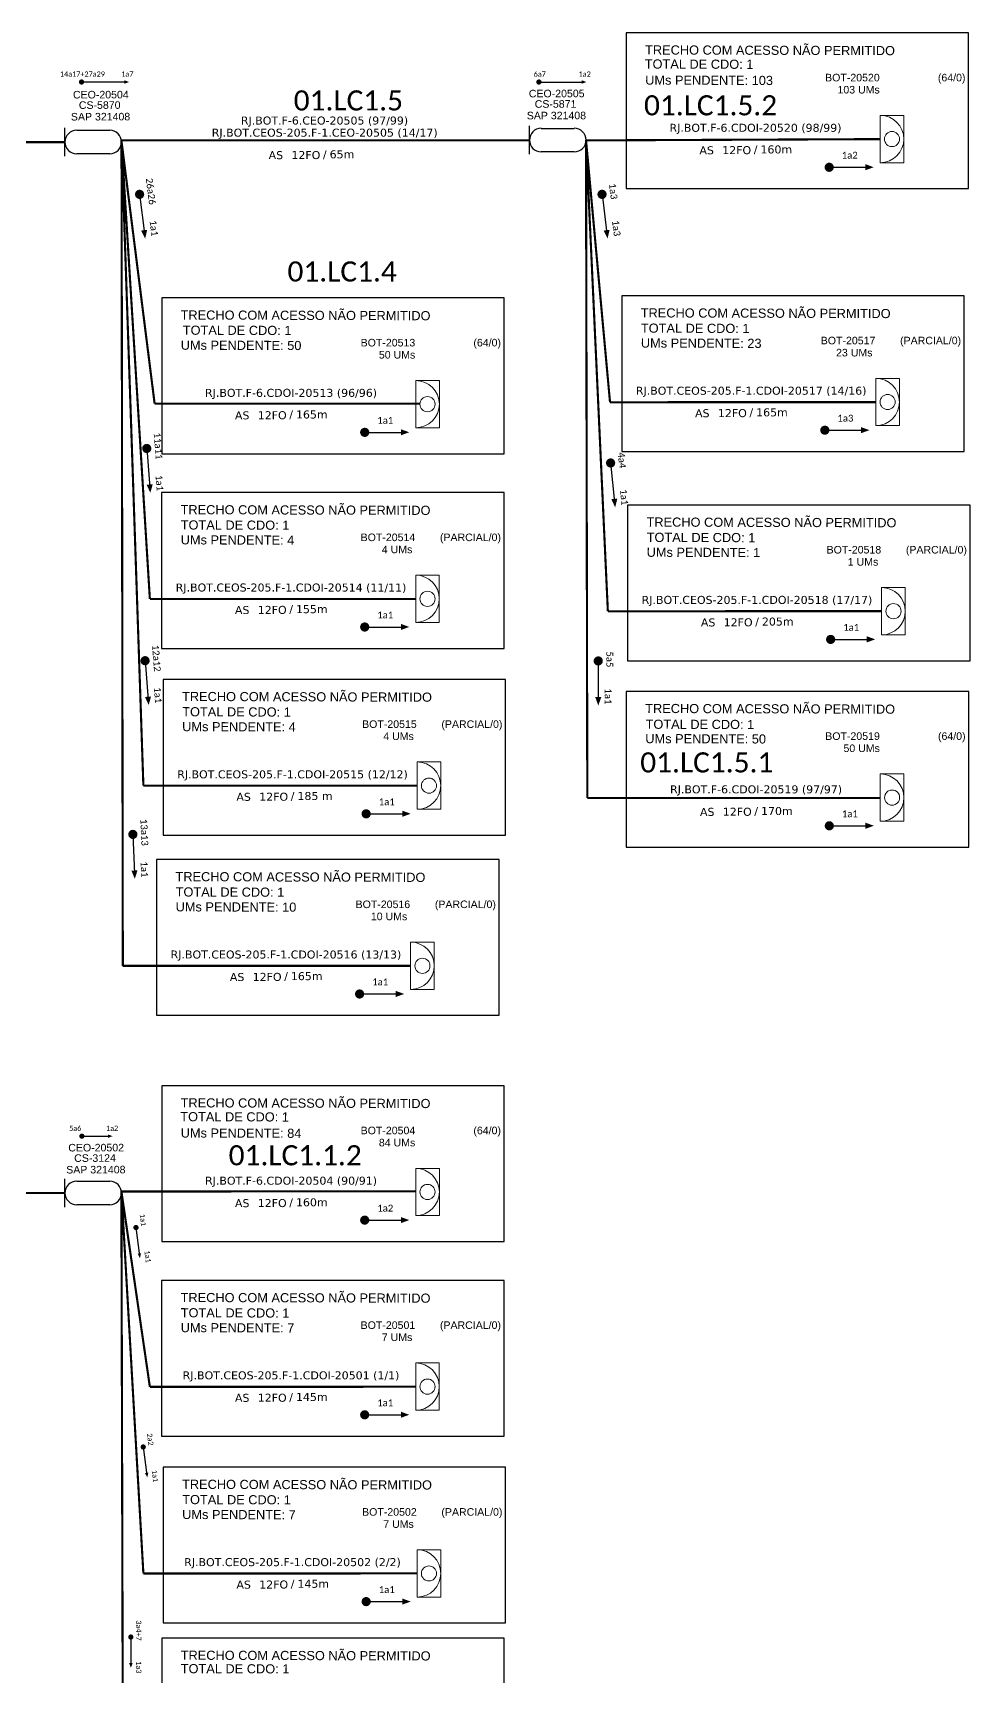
# Model space of a CAD drawing. Header units: millimetres. Extents: x 4089310 to 4461670, y -135350 to 284039.
# Drawn here: x 4187878 to 4281052, y 17401 to 180807 of the extents above; entities that cross this region are included whole.
import ezdxf
from ezdxf.enums import TextEntityAlignment as Align

# ---------------------------------------------------------------- set-up
doc = ezdxf.new("R2010")
doc.units = ezdxf.units.MM
for name, color, linetype, lineweight in [("20.0-LEGENDA DOS CDO'S", 1, 'Continuous', 0), ('20.1-CDO_INTERIOR', 1, 'Continuous', 0), ('20.2-CDO_POSTE', 1, 'Continuous', 5), ('40.1-ETIQUETAS', 1, 'Continuous', 20)]:
    doc.layers.add(name, color=color, linetype=linetype, lineweight=lineweight)
for name, color, linetype in [('20.4-CEOS', 1, 'Continuous'), ('CAP a instalar', 1, 'Continuous'), ('SETA', 7, 'Continuous')]:
    doc.layers.add(name, color=color, linetype=linetype)
doc.styles.add('ARIAL', font='arial.ttf')
doc.styles.add('siredit', font='verdana.ttf')
doc.styles.get("Standard").update_dxf_attribs({"font": 'arial.ttf'})
doc.linetypes.add('FENCELINE1', pattern='A,0.25,-0.1,[133,ltypeshp.shx,S=0.1,R=0,X=-0.1,Y=0],-0.1,1', length=1.45)

# ---------------------------------------------------------------- blocks, each defined once
blk = doc.blocks.new('CEO')
at = {"layer": '20.4-CEOS'}
for p, q in [((-6.19, -0.53), (-6.19, 5.68)), ((-3.61, 5.15), (3.61, 5.15)), ((3.61, 0), (-3.61, 0))]:
    blk.add_line(p, q, dxfattribs=at)
for centre, start, end in [((-3.61, 2.58), 90, 270), ((3.61, 2.58), 270, 90)]:
    blk.add_arc(centre, 2.58, start, end, dxfattribs=at)
blk = doc.blocks.new('ETIQUETA_RS5F')
at = {"layer": '40.1-ETIQUETAS', "color": 0, "style": 'siredit'}
blk.add_text('/', height=1.5, dxfattribs=at).set_placement((1.55, -1.95), align=Align.MIDDLE_RIGHT)
for tag, p in [('ETIQUETA_R_PRIMARIA', (1.18, 4.1)), ('ETIQUETA_R_SECUNDARIA', (1.18, 2.1)), ('F_ATIVAS/F_MORTAS', (1.11, -4.24))]:
    blk.add_attdef(tag, text='', height=1.5, dxfattribs=at).set_placement(p, align=Align.MIDDLE_CENTER)
for tag, p in [('TIPO_CABO', (-6.62, -2.12)), ('CAP_CABO', (0.37, -2.09))]:
    blk.add_attdef(tag, text='', height=1.5, dxfattribs=at).set_placement(p, align=Align.MIDDLE_RIGHT)
blk.add_attdef('METROS', text='', height=1.5, dxfattribs=at).set_placement((2.11, -1.95), align=Align.MIDDLE_LEFT)
for tag, p in [('FUSÃO_1', (0.82, -8.39)), ('FUSÃO_2', (0.82, -10.6)), ('FUSÃO_3', (0.82, -12.93)), ('FUSÃO_4', (0.82, -15.14)), ('FUSÃO_5', (0.82, -17.16))]:
    blk.add_attdef(tag, text='', height=1.5, dxfattribs=at).set_placement(p, align=Align.CENTER)
blk = doc.blocks.new('CDOI_INT')
at = {"layer": '20.1-CDO_INTERIOR', "color": 0, "lineweight": 18}
blk.add_lwpolyline([(4.25, -4.25), (4.25, 4.25), (0, 4.25), (0, -4.25)], close=True, dxfattribs=at)
blk.add_circle((2.12, 0), 1.36, dxfattribs=at)
blk.add_arc((0, 0), 4.25, 270, 90, dxfattribs=at)
at = {"layer": "20.0-LEGENDA DOS CDO'S", "color": 0, "style": 'ARIAL'}
for tag, p in [('CDO_N', (-0.08, 10.38)), ('SURVEY', (-0.08, 8.2)), ('SPLITER_1', (21.18, 10.38)), ('SPLITER_2', (21.19, 8.68)), ('SAP', (-0.08, 6.23)), ('1:XX', (5.94, -2.22)), ('UMS', (5.94, -4.24))]:
    blk.add_attdef(tag, p, '', height=1.36, dxfattribs=at)
blk.add_attdef('FIBRAS_UTILIZADAS', text='', height=1.36, dxfattribs=at).set_placement((15.34, 10.38), align=Align.CENTER)
blk = doc.blocks.new('CDOE-TEXTO PADRÃO')
at = {"layer": "20.0-LEGENDA DOS CDO'S", "color": 0, "style": 'ARIAL'}
for tag, p in [('CDO_N', (0.49, 7.39)), ('CORDOALHA', (0.5, 4.33)), ('SAP', (0.51, 1.67)), ('SPLITER_1', (0.59, -0.91)), ('SPLITER_2', (0.6, -3.55)), ('(XX-XX_F)S', (0.54, -8.29)), ('(XX-XX_L)S', (0.55, -10.83)), ('UMS', (0.55, -13.15))]:
    blk.add_attdef(tag, p, '', height=1.7, rotation=0.118, dxfattribs=at)
blk.add_attdef('FIBRAS_UTILIZADAS', text='', height=1.7, rotation=0.118, dxfattribs=at).set_placement((19.77, 7.43), align=Align.CENTER)

msp = doc.modelspace()

# ---------------------------------------------------------------- linework, layer by layer
at = {"color": 3}
for points in [[(4246857, 165320), (4280906, 165320), (4280906, 180807), (4246857, 180807)], [(4200682, 138961), (4234731, 138961), (4234731, 154448), (4200682, 154448)], [(4246425, 139174), (4280474, 139174), (4280474, 154661), (4246425, 154661)], [(4246425, 139174), (4280474, 139174), (4280474, 154661), (4246425, 154661)], [(4200681, 119604), (4234730, 119604), (4234730, 135091), (4200681, 135091)], [(4200681, 119604), (4234730, 119604), (4234730, 135091), (4200681, 135091)], [(4247002, 118370), (4281052, 118370), (4281052, 133857), (4247002, 133857)], [(4247002, 118370), (4281052, 118370), (4281052, 133857), (4247002, 133857)], [(4200828, 101028), (4234877, 101028), (4234877, 116515), (4200828, 116515)], [(4200828, 101028), (4234877, 101028), (4234877, 116515), (4200828, 116515)], [(4246869, 99835), (4280918, 99835), (4280918, 115322), (4246869, 115322)], [(4200177, 83111), (4234226, 83111), (4234226, 98598), (4200177, 98598)], [(4200177, 83111), (4234226, 83111), (4234226, 98598), (4200177, 98598)], [(4200682, 60621), (4234731, 60621), (4234731, 76108), (4200682, 76108)], [(4200681, 41264), (4234730, 41264), (4234730, 56751), (4200681, 56751)], [(4200681, 41264), (4234730, 41264), (4234730, 56751), (4200681, 56751)], [(4200828, 22688), (4234877, 22688), (4234877, 38175), (4200828, 38175)], [(4200828, 22688), (4234877, 22688), (4234877, 38175), (4200828, 38175)], [(4200694, 5691), (4234743, 5691), (4234743, 21178), (4200694, 21178)]]:
    msp.add_lwpolyline(points, close=True, dxfattribs=at)
at = {"color": 7, "const_width": 260}
for points in [[(4192593, 175920, 1), (4192853, 175921, 1)], [(4238057, 175918, 1), (4238317, 175920, 1)], [(4192618, 71094, 1), (4192878, 71095, 1)], [(4198110, 62134, 1), (4198145, 61876, 1)], [(4198834, 40316, 1), (4198869, 40058, 1)], [(4197616, 21417, 1), (4197617, 21157, 1)]]:
    msp.add_lwpolyline(points, format="xyb", close=True, dxfattribs=at)
at = {"const_width": 455}
for points in [[(4266813, 167441, 1), (4267268, 167441, 1)], [(4198460, 164976, 1), (4198516, 164525, 1)], [(4198460, 164976, 1), (4198516, 164525, 1)], [(4244431, 164976, 1), (4244487, 164525, 1)], [(4244431, 164976, 1), (4244487, 164525, 1)], [(4220639, 141083, 1), (4221094, 141083, 1)], [(4266382, 141295, 1), (4266836, 141295, 1)], [(4266382, 141295, 1), (4266836, 141295, 1)], [(4199182, 139706, 1), (4199218, 139253, 1)], [(4199182, 139706, 1), (4199218, 139253, 1)], [(4245290, 138263, 1), (4245336, 137811, 1)], [(4245290, 138263, 1), (4245336, 137811, 1)], [(4220638, 121725, 1), (4221093, 121725, 1)], [(4220638, 121725, 1), (4221093, 121725, 1)], [(4266959, 120492, 1), (4267414, 120492, 1)], [(4266959, 120492, 1), (4267414, 120492, 1)], [(4199015, 118603, 1), (4199051, 118150, 1)], [(4199015, 118603, 1), (4199051, 118150, 1)], [(4244081, 118577, 1), (4244081, 118122, 1)], [(4244081, 118577, 1), (4244081, 118122, 1)], [(4220784, 103150, 1), (4221239, 103150, 1)], [(4220784, 103150, 1), (4221239, 103150, 1)], [(4197810, 101330, 1), (4197829, 100876, 1)], [(4197810, 101330, 1), (4197829, 100876, 1)], [(4266825, 101957, 1), (4267280, 101957, 1)], [(4220133, 85232, 1), (4220588, 85232, 1)], [(4220133, 85232, 1), (4220588, 85232, 1)], [(4220639, 62743, 1), (4221094, 62743, 1)], [(4220638, 43385, 1), (4221093, 43385, 1)], [(4220638, 43385, 1), (4221093, 43385, 1)], [(4220784, 24810, 1), (4221239, 24810, 1)], [(4220784, 24810, 1), (4221239, 24810, 1)]]:
    msp.add_lwpolyline(points, format="xyb", close=True, dxfattribs=at)
at = {"layer": 'CAP a instalar', "ltscale": 5.3, "const_width": 212}
for points in [[(4150544, 169934), (4191062, 169934)], [(4199982, 143938), (4196678, 170124)], [(4196678, 170124), (4237241, 170124)], [(4242867, 170142), (4242995, 104715)], [(4242870, 170113), (4272111, 170241)], [(4242870, 170113), (4272111, 170241)], [(4199982, 143938), (4226395, 143940)], [(4199982, 143938), (4226395, 143940)], [(4242995, 104715), (4272123, 104722)], [(4150499, 65445), (4191062, 65445)], [(4196678, 65598), (4225936, 65601)], [(4196678, 65598), (4196821, 10571)]]:
    msp.add_lwpolyline(points, dxfattribs=at)
at = {"layer": 'CAP a instalar', "color": 8, "ltscale": 5.3, "const_width": 212}
for points in [[(4196678, 170124), (4199509, 124504)], [(4196691, 169924), (4198864, 105950)], [(4196691, 169924), (4196820, 88032)], [(4245253, 144074), (4242867, 170142)], [(4245253, 144074), (4271679, 144088)], [(4199509, 124504), (4225935, 124518)], [(4245038, 123292), (4272256, 123297)], [(4198864, 105950), (4226082, 105954)], [(4196820, 88032), (4225431, 88037)], [(4199509, 46164), (4225935, 46178)], [(4198864, 27610), (4226082, 27614)]]:
    msp.add_lwpolyline(points, dxfattribs=at)
at = {"layer": 'CAP a instalar', "color": 251, "ltscale": 5.3, "const_width": 212}
for points in [[(4242867, 170142), (4245038, 123292)], [(4196678, 65598), (4198864, 27610)], [(4196681, 65598), (4199509, 46164)]]:
    msp.add_lwpolyline(points, dxfattribs=at)
at = {"layer": 'CAP a instalar', "linetype": 'FENCELINE1', "ltscale": 5.3, "const_width": 212}
msp.add_lwpolyline([(4196678, 65598), (4225936, 65601)], dxfattribs=at)
at = {"layer": 'SETA', "color": 7}
for points in [[(4192723, 175921), (4197221, 175921)], [(4238187, 175919), (4242685, 175919)], [(4192748, 71094), (4195584, 71094)], [(4198127, 62005), (4198493, 59192)], [(4198852, 40187), (4199218, 37374)], [(4197616, 21287), (4197619, 18451)]]:
    msp.add_lwpolyline(points, dxfattribs=at)
at = {"layer": 'SETA'}
for points in [[(4267041, 167441), (4270950, 167441)], [(4198488, 164751), (4198972, 160872)], [(4198488, 164751), (4198972, 160872)], [(4244459, 164751), (4244943, 160872)], [(4244459, 164751), (4244943, 160872)], [(4220866, 141083), (4224775, 141083)], [(4266609, 141295), (4270518, 141295)], [(4266609, 141295), (4270518, 141295)], [(4199200, 139479), (4199510, 135582)], [(4199200, 139479), (4199510, 135582)], [(4245313, 138037), (4245706, 134148)], [(4245313, 138037), (4245706, 134148)], [(4220865, 121725), (4224774, 121725)], [(4220865, 121725), (4224774, 121725)], [(4267186, 120492), (4271095, 120492)], [(4267186, 120492), (4271095, 120492)], [(4199033, 118377), (4199343, 114480)], [(4199033, 118377), (4199343, 114480)], [(4244081, 118350), (4244080, 114440)], [(4244081, 118350), (4244080, 114440)], [(4221012, 103150), (4224921, 103150)], [(4221012, 103150), (4224921, 103150)], [(4267053, 101957), (4270962, 101957)], [(4197819, 101103), (4197983, 97198)], [(4197819, 101103), (4197983, 97198)], [(4220361, 85232), (4224270, 85232)], [(4220361, 85232), (4224270, 85232)], [(4220866, 62743), (4224775, 62743)], [(4220865, 43385), (4224774, 43385)], [(4220865, 43385), (4224774, 43385)], [(4221012, 24810), (4224921, 24810)], [(4221012, 24810), (4224921, 24810)]]:
    msp.add_lwpolyline(points, dxfattribs=at)
at = {"layer": 'SETA', "color": 7}
for points in [[(4196972, 176094), (4197449, 175923), (4196973, 175747)], [(4242436, 176092), (4242914, 175921), (4242438, 175746)], [(4195335, 71268), (4195813, 71097), (4195337, 70921)], [(4198633, 59461), (4198525, 58966), (4198289, 59414)], [(4199357, 37643), (4199250, 37148), (4199014, 37597)], [(4197792, 18700), (4197622, 18222), (4197445, 18698)]]:
    msp.add_solid(points, dxfattribs=at)
at = {"layer": 'SETA'}
for points in [[(4270636, 167751), (4271469, 167447), (4270636, 167144)], [(4199240, 161221), (4199042, 160357), (4198638, 161146)], [(4199240, 161221), (4199042, 160357), (4198638, 161146)], [(4245211, 161221), (4245013, 160357), (4244609, 161146)], [(4245211, 161221), (4245013, 160357), (4244609, 161146)], [(4224462, 141392), (4225295, 141089), (4224462, 140786)], [(4270204, 141604), (4271037, 141301), (4270204, 140998)], [(4270204, 141604), (4271037, 141301), (4270204, 140998)], [(4199793, 135920), (4199557, 135065), (4199189, 135872)], [(4199793, 135920), (4199557, 135065), (4199189, 135872)], [(4245982, 134491), (4245764, 133632), (4245379, 134430)], [(4245982, 134491), (4245764, 133632), (4245379, 134430)], [(4224461, 122034), (4225294, 121731), (4224461, 121428)], [(4224461, 122034), (4225294, 121731), (4224461, 121428)], [(4270782, 120801), (4271615, 120498), (4270782, 120195)], [(4270782, 120801), (4271615, 120498), (4270782, 120195)], [(4199626, 114817), (4199390, 113963), (4199022, 114769)], [(4199626, 114817), (4199390, 113963), (4199022, 114769)], [(4244389, 114754), (4244086, 113921), (4243783, 114754)], [(4244389, 114754), (4244086, 113921), (4243783, 114754)], [(4224607, 103459), (4225440, 103156), (4224607, 102852)], [(4224607, 103459), (4225440, 103156), (4224607, 102852)], [(4270648, 102266), (4271481, 101963), (4270648, 101660)], [(4198279, 97524), (4198011, 96679), (4197673, 97499)], [(4198279, 97524), (4198011, 96679), (4197673, 97499)], [(4223956, 85542), (4224789, 85238), (4223956, 84935)], [(4223956, 85542), (4224789, 85238), (4223956, 84935)], [(4224462, 63052), (4225295, 62749), (4224462, 62446)], [(4224461, 43694), (4225294, 43391), (4224461, 43088)], [(4224461, 43694), (4225294, 43391), (4224461, 43088)], [(4224607, 25119), (4225440, 24816), (4224607, 24513)], [(4224607, 25119), (4225440, 24816), (4224607, 24513)]]:
    msp.add_solid(points, dxfattribs=at)

# ---------------------------------------------------------------- block references
at = {"color": 2, "xscale": 454.7098261573845, "yscale": 454.7098261573845, "zscale": 454.7098261573845}
for p in [(4193876, 168780), (4240056, 168970), (4193876, 64273)]:
    msp.add_blockref('CEO', p, dxfattribs=at)
at = {"layer": '20.2-CDO_POSTE'}
ref = msp.add_blockref('CDOE-TEXTO PADRÃO', (4191815, 172069), dxfattribs=dict(at, xscale=441.977952325913, yscale=441.977952325913, zscale=441.977952325913))
ref.add_attrib('CDO_N', 'CEO-20504', (4191864, 174282), dxfattribs={"layer": "20.0-LEGENDA DOS CDO'S", "color": 0, "height": 751.3, "rotation": 0.11799, "style": 'ARIAL'})
ref = msp.add_blockref('CDOE-TEXTO PADRÃO', (4237132, 172182), dxfattribs=dict(at, xscale=441.977952325913, yscale=441.977952325913, zscale=441.977952325913))
ref.add_attrib('CDO_N', 'CEO-20505', (4237182, 174395), dxfattribs={"layer": "20.0-LEGENDA DOS CDO'S", "color": 0, "height": 751.3, "rotation": 0.11799, "style": 'ARIAL'})
ref = msp.add_blockref('CDOE-TEXTO PADRÃO', (4192402, 171032), dxfattribs=dict(at, xscale=441.977952325913, yscale=441.977952325913, zscale=441.977952325913))
ref.add_attrib('CDO_N', 'CS-5870', (4192451, 173245), dxfattribs={"layer": "20.0-LEGENDA DOS CDO'S", "color": 0, "height": 751.3, "rotation": 0.11799, "style": 'ARIAL'})
ref = msp.add_blockref('CDOE-TEXTO PADRÃO', (4237719, 171145), dxfattribs=dict(at, xscale=441.977952325913, yscale=441.977952325913, zscale=441.977952325913))
ref.add_attrib('CDO_N', 'CS-5871', (4237768, 173358), dxfattribs={"layer": "20.0-LEGENDA DOS CDO'S", "color": 0, "height": 751.3, "rotation": 0.11799, "style": 'ARIAL'})
ref = msp.add_blockref('CDOE-TEXTO PADRÃO', (4191611, 169879), dxfattribs=dict(at, xscale=441.977952325913, yscale=441.977952325913, zscale=441.977952325913))
ref.add_attrib('CDO_N', 'SAP 321408', (4191661, 172092), dxfattribs={"layer": "20.0-LEGENDA DOS CDO'S", "color": 0, "height": 751.3, "rotation": 0.11799, "style": 'ARIAL'})
ref = msp.add_blockref('CDOE-TEXTO PADRÃO', (4236929, 169992), dxfattribs=dict(at, xscale=441.977952325913, yscale=441.977952325913, zscale=441.977952325913))
ref.add_attrib('CDO_N', 'SAP 321408', (4236978, 172205), dxfattribs={"layer": "20.0-LEGENDA DOS CDO'S", "color": 0, "height": 751.3, "rotation": 0.11799, "style": 'ARIAL'})
ref = msp.add_blockref('CDOE-TEXTO PADRÃO', (4191349, 67361), dxfattribs=dict(at, xscale=441.977952325913, yscale=441.977952325913, zscale=441.977952325913))
ref.add_attrib('CDO_N', 'CEO-20502', (4191399, 69574), dxfattribs={"layer": "20.0-LEGENDA DOS CDO'S", "color": 0, "height": 751.3, "rotation": 0.11799, "style": 'ARIAL'})
ref = msp.add_blockref('CDOE-TEXTO PADRÃO', (4191936, 66325), dxfattribs=dict(at, xscale=441.977952325913, yscale=441.977952325913, zscale=441.977952325913))
ref.add_attrib('CDO_N', 'CS-3124', (4191985, 68538), dxfattribs={"layer": "20.0-LEGENDA DOS CDO'S", "color": 0, "height": 751.3, "rotation": 0.11799, "style": 'ARIAL'})
ref = msp.add_blockref('CDOE-TEXTO PADRÃO', (4191146, 65171), dxfattribs=dict(at, xscale=441.977952325913, yscale=441.977952325913, zscale=441.977952325913))
ref.add_attrib('CDO_N', 'SAP 321408', (4191195, 67384), dxfattribs={"layer": "20.0-LEGENDA DOS CDO'S", "color": 0, "height": 751.3, "rotation": 0.11799, "style": 'ARIAL'})
at = {"layer": '40.1-ETIQUETAS'}
ref = msp.add_blockref('ETIQUETA_RS5F', (4216262, 169767), dxfattribs=dict(at, xscale=530.3735344088082, yscale=530.3735344088082, zscale=530.3735344088082))
ref.add_attrib('ETIQUETA_R_PRIMARIA', 'RJ.BOT.F-6.CEO-20505 (97/99)', dxfattribs={"color": 0, "height": 795.56, "style": 'siredit'}).set_placement((4216870, 172088), align=Align.MIDDLE_CENTER)
ref.add_attrib('ETIQUETA_R_SECUNDARIA', 'RJ.BOT.CEOS-205.F-1.CEO-20505 (14/17)', dxfattribs={"color": 0, "height": 795.56, "style": 'siredit'}).set_placement((4216889, 170884), align=Align.MIDDLE_CENTER)
ref.add_attrib('TIPO_CABO', 'AS', dxfattribs={"color": 0, "height": 795.6, "style": 'siredit'}).set_placement((4212753, 168646), align=Align.MIDDLE_RIGHT)
ref.add_attrib('CAP_CABO', '12FO', dxfattribs={"color": 0, "height": 795.6, "style": 'siredit'}).set_placement((4216456, 168657), align=Align.MIDDLE_RIGHT)
ref.add_attrib('METROS', '65m', dxfattribs={"color": 0, "height": 795.6, "style": 'siredit'}).set_placement((4217382, 168731), align=Align.MIDDLE_LEFT)
at = {"layer": 'CAP a instalar', "linetype": 'FENCELINE1', "ltscale": 5.3}
ref = msp.add_blockref('CDOI_INT', (4272111, 170246), dxfattribs=dict(at, xscale=552.6617140131019, yscale=552.6617140131019, zscale=552.6617140131019))
ref.add_attrib('CDO_N', 'BOT-20520', dxfattribs={"layer": "20.0-LEGENDA DOS CDO'S", "color": 0, "height": 751.8, "style": 'ARIAL'}).set_placement((4272065, 175983), align=Align.RIGHT)
ref.add_attrib('FIBRAS_UTILIZADAS', '(64/0)', dxfattribs={"layer": "20.0-LEGENDA DOS CDO'S", "color": 0, "height": 751.8, "style": 'ARIAL'}).set_placement((4280589, 175983), align=Align.RIGHT)
ref.add_attrib('SURVEY', '103 UMs', dxfattribs={"layer": "20.0-LEGENDA DOS CDO'S", "color": 0, "height": 751.8, "style": 'ARIAL'}).set_placement((4272068, 174778), align=Align.RIGHT)
at = {"layer": 'CAP a instalar', "color": 1, "linetype": 'FENCELINE1', "ltscale": 5.3}
ref = msp.add_blockref('ETIQUETA_RS5F', (4259088, 170253), dxfattribs=dict(at, xscale=530.3735344092214, yscale=530.3735344092214, zscale=530.3735344092214))
ref.add_attrib('ETIQUETA_R_SECUNDARIA', 'RJ.BOT.F-6.CDOI-20520 (98/99)', dxfattribs={"layer": '40.1-ETIQUETAS', "color": 0, "height": 795.56, "style": 'siredit'}).set_placement((4259716, 171369), align=Align.MIDDLE_CENTER)
ref.add_attrib('TIPO_CABO', 'AS', dxfattribs={"layer": '40.1-ETIQUETAS', "color": 0, "height": 795.6, "style": 'siredit'}).set_placement((4255579, 169131), align=Align.MIDDLE_RIGHT)
ref.add_attrib('CAP_CABO', '12FO', dxfattribs={"layer": '40.1-ETIQUETAS', "color": 0, "height": 795.6, "style": 'siredit'}).set_placement((4259282, 169143), align=Align.MIDDLE_RIGHT)
ref.add_attrib('METROS', '160m', dxfattribs={"layer": '40.1-ETIQUETAS', "color": 0, "height": 795.6, "style": 'siredit'}).set_placement((4260208, 169216), align=Align.MIDDLE_LEFT)
at = {"layer": 'CAP a instalar', "linetype": 'FENCELINE1', "ltscale": 5.3}
ref = msp.add_blockref('CDOI_INT', (4225936, 143887), dxfattribs=dict(at, xscale=552.6617140131019, yscale=552.6617140131019, zscale=552.6617140131019))
ref.add_attrib('CDO_N', 'BOT-20513', dxfattribs={"layer": "20.0-LEGENDA DOS CDO'S", "color": 0, "height": 751.8, "style": 'ARIAL'}).set_placement((4225890, 149625), align=Align.RIGHT)
ref.add_attrib('FIBRAS_UTILIZADAS', '(64/0)', dxfattribs={"layer": "20.0-LEGENDA DOS CDO'S", "color": 0, "height": 751.8, "style": 'ARIAL'}).set_placement((4234414, 149625), align=Align.RIGHT)
ref.add_attrib('SURVEY', '50 UMs', dxfattribs={"layer": "20.0-LEGENDA DOS CDO'S", "color": 0, "height": 751.8, "style": 'ARIAL'}).set_placement((4225893, 148419), align=Align.RIGHT)
at = {"layer": 'CAP a instalar', "color": 8, "linetype": 'FENCELINE1', "ltscale": 5.3}
ref = msp.add_blockref('CDOI_INT', (4271679, 144100), dxfattribs=dict(at, xscale=552.6617140090682, yscale=552.6617140090682, zscale=552.6617140090682))
ref.add_attrib('CDO_N', 'BOT-20517', dxfattribs={"layer": "20.0-LEGENDA DOS CDO'S", "color": 0, "height": 751.8, "style": 'ARIAL'}).set_placement((4271633, 149837), align=Align.RIGHT)
ref.add_attrib('FIBRAS_UTILIZADAS', '(PARCIAL/0)', dxfattribs={"layer": "20.0-LEGENDA DOS CDO'S", "color": 0, "height": 751.77, "style": 'ARIAL'}).set_placement((4280157, 149837), align=Align.RIGHT)
ref.add_attrib('SURVEY', '23 UMs ', dxfattribs={"layer": "20.0-LEGENDA DOS CDO'S", "color": 0, "height": 751.8, "style": 'ARIAL'}).set_placement((4271636, 148632), align=Align.RIGHT)
at = {"layer": 'CAP a instalar', "color": 1, "linetype": 'FENCELINE1', "ltscale": 5.3}
ref = msp.add_blockref('ETIQUETA_RS5F', (4212913, 143894), dxfattribs=dict(at, xscale=530.3735344092214, yscale=530.3735344092214, zscale=530.3735344092214))
ref.add_attrib('ETIQUETA_R_SECUNDARIA', 'RJ.BOT.F-6.CDOI-20513 (96/96)', dxfattribs={"layer": '40.1-ETIQUETAS', "color": 0, "height": 795.56, "style": 'siredit'}).set_placement((4213541, 145010), align=Align.MIDDLE_CENTER)
ref.add_attrib('TIPO_CABO', 'AS', dxfattribs={"layer": '40.1-ETIQUETAS', "color": 0, "height": 795.6, "style": 'siredit'}).set_placement((4209405, 142772), align=Align.MIDDLE_RIGHT)
ref.add_attrib('CAP_CABO', '12FO', dxfattribs={"layer": '40.1-ETIQUETAS', "color": 0, "height": 795.6, "style": 'siredit'}).set_placement((4213108, 142784), align=Align.MIDDLE_RIGHT)
ref.add_attrib('METROS', '165m', dxfattribs={"layer": '40.1-ETIQUETAS', "color": 0, "height": 795.6, "style": 'siredit'}).set_placement((4214034, 142858), align=Align.MIDDLE_LEFT)
at = {"layer": 'CAP a instalar', "color": 8, "linetype": 'FENCELINE1', "ltscale": 5.3}
ref = msp.add_blockref('ETIQUETA_RS5F', (4258656, 144107), dxfattribs=dict(at, xscale=530.3735344053503, yscale=530.3735344053503, zscale=530.3735344053503))
ref.add_attrib('ETIQUETA_R_SECUNDARIA', 'RJ.BOT.CEOS-205.F-1.CDOI-20517 (14/16)', dxfattribs={"layer": '40.1-ETIQUETAS', "color": 0, "height": 795.56, "style": 'siredit'}).set_placement((4259284, 145223), align=Align.MIDDLE_CENTER)
ref.add_attrib('TIPO_CABO', 'AS', dxfattribs={"layer": '40.1-ETIQUETAS', "color": 0, "height": 795.6, "style": 'siredit'}).set_placement((4255148, 142985), align=Align.MIDDLE_RIGHT)
ref.add_attrib('CAP_CABO', '12FO', dxfattribs={"layer": '40.1-ETIQUETAS', "color": 0, "height": 795.6, "style": 'siredit'}).set_placement((4258851, 142997), align=Align.MIDDLE_RIGHT)
ref.add_attrib('METROS', '165m ', dxfattribs={"layer": '40.1-ETIQUETAS', "color": 0, "height": 795.6, "style": 'siredit'}).set_placement((4259776, 143070), align=Align.MIDDLE_LEFT)
ref = msp.add_blockref('CDOI_INT', (4225935, 124530), dxfattribs=dict(at, xscale=552.6617140090682, yscale=552.6617140090682, zscale=552.6617140090682))
ref.add_attrib('CDO_N', 'BOT-20514', dxfattribs={"layer": "20.0-LEGENDA DOS CDO'S", "color": 0, "height": 751.8, "style": 'ARIAL'}).set_placement((4225889, 130267), align=Align.RIGHT)
ref.add_attrib('FIBRAS_UTILIZADAS', '(PARCIAL/0)', dxfattribs={"layer": "20.0-LEGENDA DOS CDO'S", "color": 0, "height": 751.77, "style": 'ARIAL'}).set_placement((4234413, 130267), align=Align.RIGHT)
ref.add_attrib('SURVEY', '4 UMs ', dxfattribs={"layer": "20.0-LEGENDA DOS CDO'S", "color": 0, "height": 751.8, "style": 'ARIAL'}).set_placement((4225892, 129062), align=Align.RIGHT)
ref = msp.add_blockref('CDOI_INT', (4272257, 123297), dxfattribs=dict(at, xscale=552.6617140090682, yscale=552.6617140090682, zscale=552.6617140090682))
ref.add_attrib('CDO_N', 'BOT-20518', dxfattribs={"layer": "20.0-LEGENDA DOS CDO'S", "color": 0, "height": 751.8, "style": 'ARIAL'}).set_placement((4272211, 129034), align=Align.RIGHT)
ref.add_attrib('FIBRAS_UTILIZADAS', '(PARCIAL/0)', dxfattribs={"layer": "20.0-LEGENDA DOS CDO'S", "color": 0, "height": 751.77, "style": 'ARIAL'}).set_placement((4280734, 129034), align=Align.RIGHT)
ref.add_attrib('SURVEY', '1 UMs ', dxfattribs={"layer": "20.0-LEGENDA DOS CDO'S", "color": 0, "height": 751.8, "style": 'ARIAL'}).set_placement((4272213, 127829), align=Align.RIGHT)
ref = msp.add_blockref('ETIQUETA_RS5F', (4212913, 124537), dxfattribs=dict(at, xscale=530.3735344053503, yscale=530.3735344053503, zscale=530.3735344053503))
ref.add_attrib('ETIQUETA_R_SECUNDARIA', 'RJ.BOT.CEOS-205.F-1.CDOI-20514 (11/11)', dxfattribs={"layer": '40.1-ETIQUETAS', "color": 0, "height": 795.56, "style": 'siredit'}).set_placement((4213540, 125653), align=Align.MIDDLE_CENTER)
ref.add_attrib('TIPO_CABO', 'AS', dxfattribs={"layer": '40.1-ETIQUETAS', "color": 0, "height": 795.6, "style": 'siredit'}).set_placement((4209404, 123415), align=Align.MIDDLE_RIGHT)
ref.add_attrib('CAP_CABO', '12FO', dxfattribs={"layer": '40.1-ETIQUETAS', "color": 0, "height": 795.6, "style": 'siredit'}).set_placement((4213107, 123427), align=Align.MIDDLE_RIGHT)
ref.add_attrib('METROS', '155m ', dxfattribs={"layer": '40.1-ETIQUETAS', "color": 0, "height": 795.6, "style": 'siredit'}).set_placement((4214033, 123500), align=Align.MIDDLE_LEFT)
ref = msp.add_blockref('ETIQUETA_RS5F', (4259234, 123304), dxfattribs=dict(at, xscale=530.3735344053503, yscale=530.3735344053503, zscale=530.3735344053503))
ref.add_attrib('ETIQUETA_R_SECUNDARIA', 'RJ.BOT.CEOS-205.F-1.CDOI-20518 (17/17)', dxfattribs={"layer": '40.1-ETIQUETAS', "color": 0, "height": 795.56, "style": 'siredit'}).set_placement((4259861, 124420), align=Align.MIDDLE_CENTER)
ref.add_attrib('TIPO_CABO', 'AS', dxfattribs={"layer": '40.1-ETIQUETAS', "color": 0, "height": 795.6, "style": 'siredit'}).set_placement((4255725, 122182), align=Align.MIDDLE_RIGHT)
ref.add_attrib('CAP_CABO', '12FO', dxfattribs={"layer": '40.1-ETIQUETAS', "color": 0, "height": 795.6, "style": 'siredit'}).set_placement((4259428, 122194), align=Align.MIDDLE_RIGHT)
ref.add_attrib('METROS', '205m ', dxfattribs={"layer": '40.1-ETIQUETAS', "color": 0, "height": 795.6, "style": 'siredit'}).set_placement((4260354, 122267), align=Align.MIDDLE_LEFT)
ref = msp.add_blockref('CDOI_INT', (4226082, 105954), dxfattribs=dict(at, xscale=552.6617140090682, yscale=552.6617140090682, zscale=552.6617140090682))
ref.add_attrib('CDO_N', 'BOT-20515', dxfattribs={"layer": "20.0-LEGENDA DOS CDO'S", "color": 0, "height": 751.8, "style": 'ARIAL'}).set_placement((4226036, 111691), align=Align.RIGHT)
ref.add_attrib('FIBRAS_UTILIZADAS', '(PARCIAL/0)', dxfattribs={"layer": "20.0-LEGENDA DOS CDO'S", "color": 0, "height": 751.77, "style": 'ARIAL'}).set_placement((4234559, 111691), align=Align.RIGHT)
ref.add_attrib('SURVEY', '4 UMs ', dxfattribs={"layer": "20.0-LEGENDA DOS CDO'S", "color": 0, "height": 751.8, "style": 'ARIAL'}).set_placement((4226039, 110486), align=Align.RIGHT)
at = {"layer": 'CAP a instalar', "linetype": 'FENCELINE1', "ltscale": 5.3}
ref = msp.add_blockref('CDOI_INT', (4272123, 104762), dxfattribs=dict(at, xscale=552.6617140131019, yscale=552.6617140131019, zscale=552.6617140131019))
ref.add_attrib('CDO_N', 'BOT-20519', dxfattribs={"layer": "20.0-LEGENDA DOS CDO'S", "color": 0, "height": 751.8, "style": 'ARIAL'}).set_placement((4272077, 110499), align=Align.RIGHT)
ref.add_attrib('FIBRAS_UTILIZADAS', '(64/0)', dxfattribs={"layer": "20.0-LEGENDA DOS CDO'S", "color": 0, "height": 751.8, "style": 'ARIAL'}).set_placement((4280600, 110499), align=Align.RIGHT)
ref.add_attrib('SURVEY', '50 UMs', dxfattribs={"layer": "20.0-LEGENDA DOS CDO'S", "color": 0, "height": 751.8, "style": 'ARIAL'}).set_placement((4272080, 109293), align=Align.RIGHT)
at = {"layer": 'CAP a instalar', "color": 8, "linetype": 'FENCELINE1', "ltscale": 5.3}
ref = msp.add_blockref('ETIQUETA_RS5F', (4213059, 105961), dxfattribs=dict(at, xscale=530.3735344053503, yscale=530.3735344053503, zscale=530.3735344053503))
ref.add_attrib('ETIQUETA_R_SECUNDARIA', 'RJ.BOT.CEOS-205.F-1.CDOI-20515 (12/12)', dxfattribs={"layer": '40.1-ETIQUETAS', "color": 0, "height": 795.56, "style": 'siredit'}).set_placement((4213687, 107077), align=Align.MIDDLE_CENTER)
ref.add_attrib('TIPO_CABO', 'AS', dxfattribs={"layer": '40.1-ETIQUETAS', "color": 0, "height": 795.6, "style": 'siredit'}).set_placement((4209550, 104839), align=Align.MIDDLE_RIGHT)
ref.add_attrib('CAP_CABO', '12FO', dxfattribs={"layer": '40.1-ETIQUETAS', "color": 0, "height": 795.6, "style": 'siredit'}).set_placement((4213253, 104851), align=Align.MIDDLE_RIGHT)
ref.add_attrib('METROS', '185 m', dxfattribs={"layer": '40.1-ETIQUETAS', "color": 0, "height": 795.6, "style": 'siredit'}).set_placement((4214179, 104925), align=Align.MIDDLE_LEFT)
at = {"layer": 'CAP a instalar', "color": 1, "linetype": 'FENCELINE1', "ltscale": 5.3}
ref = msp.add_blockref('ETIQUETA_RS5F', (4259144, 104466), dxfattribs=dict(at, xscale=530.3735344092214, yscale=530.3735344092214, zscale=530.3735344092214))
ref.add_attrib('ETIQUETA_R_SECUNDARIA', 'RJ.BOT.F-6.CDOI-20519 (97/97)', dxfattribs={"layer": '40.1-ETIQUETAS', "color": 0, "height": 795.56, "style": 'siredit'}).set_placement((4259772, 105582), align=Align.MIDDLE_CENTER)
ref.add_attrib('TIPO_CABO', 'AS', dxfattribs={"layer": '40.1-ETIQUETAS', "color": 0, "height": 795.6, "style": 'siredit'}).set_placement((4255636, 103344), align=Align.MIDDLE_RIGHT)
ref.add_attrib('CAP_CABO', '12FO', dxfattribs={"layer": '40.1-ETIQUETAS', "color": 0, "height": 795.6, "style": 'siredit'}).set_placement((4259339, 103356), align=Align.MIDDLE_RIGHT)
ref.add_attrib('METROS', '170m', dxfattribs={"layer": '40.1-ETIQUETAS', "color": 0, "height": 795.6, "style": 'siredit'}).set_placement((4260265, 103430), align=Align.MIDDLE_LEFT)
at = {"layer": 'CAP a instalar', "color": 8, "linetype": 'FENCELINE1', "ltscale": 5.3}
ref = msp.add_blockref('CDOI_INT', (4225431, 88037), dxfattribs=dict(at, xscale=552.6617140090682, yscale=552.6617140090682, zscale=552.6617140090682))
ref.add_attrib('CDO_N', 'BOT-20516', dxfattribs={"layer": "20.0-LEGENDA DOS CDO'S", "color": 0, "height": 751.8, "style": 'ARIAL'}).set_placement((4225385, 93774), align=Align.RIGHT)
ref.add_attrib('FIBRAS_UTILIZADAS', '(PARCIAL/0)', dxfattribs={"layer": "20.0-LEGENDA DOS CDO'S", "color": 0, "height": 751.77, "style": 'ARIAL'}).set_placement((4233909, 93774), align=Align.RIGHT)
ref.add_attrib('SURVEY', '10 UMs ', dxfattribs={"layer": "20.0-LEGENDA DOS CDO'S", "color": 0, "height": 751.8, "style": 'ARIAL'}).set_placement((4225388, 92569), align=Align.RIGHT)
ref = msp.add_blockref('ETIQUETA_RS5F', (4212408, 88044), dxfattribs=dict(at, xscale=530.3735344053503, yscale=530.3735344053503, zscale=530.3735344053503))
ref.add_attrib('ETIQUETA_R_SECUNDARIA', 'RJ.BOT.CEOS-205.F-1.CDOI-20516 (13/13)', dxfattribs={"layer": '40.1-ETIQUETAS', "color": 0, "height": 795.56, "style": 'siredit'}).set_placement((4213036, 89160), align=Align.MIDDLE_CENTER)
ref.add_attrib('TIPO_CABO', 'AS', dxfattribs={"layer": '40.1-ETIQUETAS', "color": 0, "height": 795.6, "style": 'siredit'}).set_placement((4208899, 86922), align=Align.MIDDLE_RIGHT)
ref.add_attrib('CAP_CABO', '12FO', dxfattribs={"layer": '40.1-ETIQUETAS', "color": 0, "height": 795.6, "style": 'siredit'}).set_placement((4212603, 86934), align=Align.MIDDLE_RIGHT)
ref.add_attrib('METROS', '165m ', dxfattribs={"layer": '40.1-ETIQUETAS', "color": 0, "height": 795.6, "style": 'siredit'}).set_placement((4213528, 87008), align=Align.MIDDLE_LEFT)
at = {"layer": 'CAP a instalar', "linetype": 'FENCELINE1', "ltscale": 5.3}
ref = msp.add_blockref('CDOI_INT', (4225936, 65547), dxfattribs=dict(at, xscale=552.6617140131019, yscale=552.6617140131019, zscale=552.6617140131019))
ref.add_attrib('CDO_N', 'BOT-20504', dxfattribs={"layer": "20.0-LEGENDA DOS CDO'S", "color": 0, "height": 751.8, "style": 'ARIAL'}).set_placement((4225890, 71285), align=Align.RIGHT)
ref.add_attrib('FIBRAS_UTILIZADAS', '(64/0)', dxfattribs={"layer": "20.0-LEGENDA DOS CDO'S", "color": 0, "height": 751.8, "style": 'ARIAL'}).set_placement((4234414, 71285), align=Align.RIGHT)
ref.add_attrib('SURVEY', '84 UMs', dxfattribs={"layer": "20.0-LEGENDA DOS CDO'S", "color": 0, "height": 751.8, "style": 'ARIAL'}).set_placement((4225893, 70079), align=Align.RIGHT)
at = {"layer": 'CAP a instalar', "color": 1, "linetype": 'FENCELINE1', "ltscale": 5.3}
ref = msp.add_blockref('ETIQUETA_RS5F', (4212913, 65554), dxfattribs=dict(at, xscale=530.3735344092214, yscale=530.3735344092214, zscale=530.3735344092214))
ref.add_attrib('ETIQUETA_R_SECUNDARIA', 'RJ.BOT.F-6.CDOI-20504 (90/91)', dxfattribs={"layer": '40.1-ETIQUETAS', "color": 0, "height": 795.56, "style": 'siredit'}).set_placement((4213541, 66670), align=Align.MIDDLE_CENTER)
ref.add_attrib('TIPO_CABO', 'AS', dxfattribs={"layer": '40.1-ETIQUETAS', "color": 0, "height": 795.6, "style": 'siredit'}).set_placement((4209405, 64433), align=Align.MIDDLE_RIGHT)
ref.add_attrib('CAP_CABO', '12FO', dxfattribs={"layer": '40.1-ETIQUETAS', "color": 0, "height": 795.6, "style": 'siredit'}).set_placement((4213108, 64444), align=Align.MIDDLE_RIGHT)
ref.add_attrib('METROS', '160m', dxfattribs={"layer": '40.1-ETIQUETAS', "color": 0, "height": 795.6, "style": 'siredit'}).set_placement((4214034, 64518), align=Align.MIDDLE_LEFT)
at = {"layer": 'CAP a instalar', "color": 8, "linetype": 'FENCELINE1', "ltscale": 5.3}
ref = msp.add_blockref('CDOI_INT', (4225935, 46190), dxfattribs=dict(at, xscale=552.6617140090682, yscale=552.6617140090682, zscale=552.6617140090682))
ref.add_attrib('CDO_N', 'BOT-20501', dxfattribs={"layer": "20.0-LEGENDA DOS CDO'S", "color": 0, "height": 751.8, "style": 'ARIAL'}).set_placement((4225889, 51927), align=Align.RIGHT)
ref.add_attrib('FIBRAS_UTILIZADAS', '(PARCIAL/0)', dxfattribs={"layer": "20.0-LEGENDA DOS CDO'S", "color": 0, "height": 751.77, "style": 'ARIAL'}).set_placement((4234413, 51927), align=Align.RIGHT)
ref.add_attrib('SURVEY', '7 UMs ', dxfattribs={"layer": "20.0-LEGENDA DOS CDO'S", "color": 0, "height": 751.8, "style": 'ARIAL'}).set_placement((4225892, 50722), align=Align.RIGHT)
ref = msp.add_blockref('ETIQUETA_RS5F', (4212913, 46197), dxfattribs=dict(at, xscale=530.3735344053503, yscale=530.3735344053503, zscale=530.3735344053503))
ref.add_attrib('ETIQUETA_R_SECUNDARIA', 'RJ.BOT.CEOS-205.F-1.CDOI-20501 (1/1)', dxfattribs={"layer": '40.1-ETIQUETAS', "color": 0, "height": 795.56, "style": 'siredit'}).set_placement((4213540, 47313), align=Align.MIDDLE_CENTER)
ref.add_attrib('TIPO_CABO', 'AS', dxfattribs={"layer": '40.1-ETIQUETAS', "color": 0, "height": 795.6, "style": 'siredit'}).set_placement((4209404, 45075), align=Align.MIDDLE_RIGHT)
ref.add_attrib('CAP_CABO', '12FO', dxfattribs={"layer": '40.1-ETIQUETAS', "color": 0, "height": 795.6, "style": 'siredit'}).set_placement((4213107, 45087), align=Align.MIDDLE_RIGHT)
ref.add_attrib('METROS', '145m', dxfattribs={"layer": '40.1-ETIQUETAS', "color": 0, "height": 795.6, "style": 'siredit'}).set_placement((4214033, 45160), align=Align.MIDDLE_LEFT)
ref = msp.add_blockref('CDOI_INT', (4226082, 27614), dxfattribs=dict(at, xscale=552.6617140090682, yscale=552.6617140090682, zscale=552.6617140090682))
ref.add_attrib('CDO_N', 'BOT-20502', dxfattribs={"layer": "20.0-LEGENDA DOS CDO'S", "color": 0, "height": 751.8, "style": 'ARIAL'}).set_placement((4226036, 33352), align=Align.RIGHT)
ref.add_attrib('FIBRAS_UTILIZADAS', '(PARCIAL/0)', dxfattribs={"layer": "20.0-LEGENDA DOS CDO'S", "color": 0, "height": 751.77, "style": 'ARIAL'}).set_placement((4234559, 33352), align=Align.RIGHT)
ref.add_attrib('SURVEY', '7 UMs ', dxfattribs={"layer": "20.0-LEGENDA DOS CDO'S", "color": 0, "height": 751.8, "style": 'ARIAL'}).set_placement((4226039, 32146), align=Align.RIGHT)
ref = msp.add_blockref('ETIQUETA_RS5F', (4213059, 27621), dxfattribs=dict(at, xscale=530.3735344053503, yscale=530.3735344053503, zscale=530.3735344053503))
ref.add_attrib('ETIQUETA_R_SECUNDARIA', 'RJ.BOT.CEOS-205.F-1.CDOI-20502 (2/2)', dxfattribs={"layer": '40.1-ETIQUETAS', "color": 0, "height": 795.56, "style": 'siredit'}).set_placement((4213687, 28737), align=Align.MIDDLE_CENTER)
ref.add_attrib('TIPO_CABO', 'AS', dxfattribs={"layer": '40.1-ETIQUETAS', "color": 0, "height": 795.6, "style": 'siredit'}).set_placement((4209550, 26499), align=Align.MIDDLE_RIGHT)
ref.add_attrib('CAP_CABO', '12FO', dxfattribs={"layer": '40.1-ETIQUETAS', "color": 0, "height": 795.6, "style": 'siredit'}).set_placement((4213253, 26511), align=Align.MIDDLE_RIGHT)
ref.add_attrib('METROS', '145m ', dxfattribs={"layer": '40.1-ETIQUETAS', "color": 0, "height": 795.6, "style": 'siredit'}).set_placement((4214179, 26585), align=Align.MIDDLE_LEFT)

# ---------------------------------------------------------------- texts
at = {"color": 3, "style": 'ARIAL'}
for s, p in [('TRECHO COM ACESSO NÃO PERMITIDO', (4248737, 178659)), ('TOTAL DE CDO: 1', (4248705, 177258)), ('UMs PENDENTE: 103', (4248747, 175658)), ('TRECHO COM ACESSO NÃO PERMITIDO', (4248305, 152513)), ('TRECHO COM ACESSO NÃO PERMITIDO', (4202562, 152300)), ('TOTAL DE CDO: 1', (4202780, 150789)), ('TOTAL DE CDO: 1', (4248320, 150993)), ('UMs PENDENTE: 23', (4248316, 149512)), ('UMs PENDENTE: 50', (4202573, 149299)), ('TRECHO COM ACESSO NÃO PERMITIDO', (4202561, 132943)), ('TRECHO COM ACESSO NÃO PERMITIDO', (4248882, 131710)), ('TOTAL DE CDO: 1', (4202576, 131423)), ('UMs PENDENTE: 4', (4202572, 129942)), ('TOTAL DE CDO: 1', (4248897, 130189)), ('UMs PENDENTE: 1', (4248893, 128709)), ('TRECHO COM ACESSO NÃO PERMITIDO', (4202708, 114367)), ('TOTAL DE CDO: 1', (4202723, 112847)), ('TRECHO COM ACESSO NÃO PERMITIDO', (4248749, 113174)), ('UMs PENDENTE: 4', (4202718, 111366)), ('TOTAL DE CDO: 1', (4248789, 111607)), ('UMs PENDENTE: 50', (4248759, 110174)), ('TRECHO COM ACESSO NÃO PERMITIDO', (4202057, 96450)), ('TOTAL DE CDO: 1', (4202072, 94930)), ('UMs PENDENTE: 10', (4202068, 93449)), ('TRECHO COM ACESSO NÃO PERMITIDO', (4202562, 73960)), ('TOTAL DE CDO: 1', (4202532, 72582)), ('UMs PENDENTE: 84', (4202573, 70959)), ('TRECHO COM ACESSO NÃO PERMITIDO', (4202561, 54603)), ('TOTAL DE CDO: 1', (4202576, 53083)), ('UMs PENDENTE: 7', (4202572, 51602)), ('TRECHO COM ACESSO NÃO PERMITIDO', (4202708, 36027)), ('TOTAL DE CDO: 1', (4202723, 34507)), ('UMs PENDENTE: 7', (4202718, 33026)), ('TRECHO COM ACESSO NÃO PERMITIDO', (4202574, 19030)), ('TOTAL DE CDO: 1', (4202578, 17695))]:
    msp.add_text(s, height=909.42, rotation=359.83137, dxfattribs=at).set_placement(p)
at = {"color": 5, "char_height": 520, "width": 38387.37, "attachment_point": 5}
for s, insert, rotation in [('{\\fCalibri|b0|i0|c0|p34;\\C256;14a17+27a29}', (4192804, 176705), 359.91656), ('{\\fCalibri|b0|i0|c0|p34;\\C256;1a7}', (4197272, 176705), 359.91656), ('{\\fCalibri|b0|i0|c0|p34;\\C256;6a7}', (4238268, 176703), 359.91656), ('{\\fCalibri|b0|i0|c0|p34;\\C256;1a2}', (4242737, 176703), 359.91656), ('\\C256;\\fCalibri|b0|i0|c0|p34;5a6', (4192092, 71878), 359.91656), ('{\\fCalibri|b0|i0|c0|p34;\\C256;1a2}', (4195756, 71878), 359.91656), ('{\\fCalibri|b0|i0|c0|p34;\\C256;1a1}', (4198820, 62756), 277.32866), ('{\\fCalibri|b0|i0|c0|p34;\\C256;1a1}', (4199293, 59122), 277.32866), ('{\\fCalibri|b0|i0|c0|p34;\\C256;2a2}', (4199544, 40938), 277.32866), ('{\\fCalibri|b0|i0|c0|p34;\\C256;1a1}', (4200017, 37304), 277.32866), ('\\C256;\\fCalibri|b0|i0|c0|p34;3a4+7', (4198400, 21944), 269.96664), ('\\C256;\\fCalibri|b0|i0|c0|p34;1a3', (4198403, 18279), 269.96664)]:
    msp.add_mtext(s, dxfattribs=dict(at, insert=insert, rotation=rotation))
at = {"color": 3, "char_height": 2000, "width": 179459.46, "attachment_point": 5}
for s, insert in [('{\\fCalibri|b0|i0|c0|p34;01.LC1.5}', (4219241, 174076)), ('{\\fCalibri|b0|i0|c0|p34;01.LC1.5.2}', (4255251, 173592)), ('{\\fCalibri|b0|i0|c0|p34;01.LC1.4}', (4218624, 157069)), ('{\\fCalibri|b0|i0|c0|p34;01.LC1.5.1}', (4254874, 108251)), ('{\\fCalibri|b0|i0|c0|p34;01.LC1.1.2}', (4213958, 69183))]:
    msp.add_mtext(s, dxfattribs=dict(at, insert=insert))
at = {"char_height": 682.06, "width": 11530.89, "attachment_point": 5}
for s, insert in [('{\\fCalibri|b0|i0|c0|p34;\\C7;1a2}', (4269085, 168636)), ('{\\fCalibri|b0|i0|c0|p34;\\C7;1a1}', (4222910, 142277)), ('{\\fCalibri|b0|i0|c0|p34;\\C7;1a3}', (4268653, 142490)), ('{\\fCalibri|b0|i0|c0|p34;\\C7;1a1}', (4222909, 122919)), ('{\\fCalibri|b0|i0|c0|p34;\\C7;1a1}', (4269230, 121686)), ('\\C7;\\fCalibri|b0|i0|c0|p34;1a1', (4223056, 104344)), ('{\\fCalibri|b0|i0|c0|p34;\\C7;1a1}', (4269097, 103151)), ('{\\fCalibri|b0|i0|c0|p34;\\C7;1a1}', (4222405, 86427)), ('{\\fCalibri|b0|i0|c0|p34;\\C7;1a2}', (4222910, 63937)), ('{\\fCalibri|b0|i0|c0|p34;\\C7;1a1}', (4222909, 44580)), ('{\\fCalibri|b0|i0|c0|p34;\\C7;1a1}', (4223056, 26004))]:
    msp.add_mtext(s, dxfattribs=dict(at, insert=insert))
for s, insert, rotation in [('{\\fCalibri|b0|i0|c0|p34;\\C7;26a26}', (4199605, 165046), 277.11359), ('{\\fCalibri|b0|i0|c0|p34;\\C7;1a3}', (4245576, 165046), 277.11359), ('{\\fCalibri|b0|i0|c0|p34;\\C7;1a1}', (4199909, 161379), 277.11359), ('{\\fCalibri|b0|i0|c0|p34;\\C7;1a3}', (4245881, 161379), 277.11359), ('{\\fCalibri|b0|i0|c0|p34;\\C7;11a11}', (4200329, 139724), 274.54635), ('{\\fCalibri|b0|i0|c0|p34;\\C7;4a4}', (4246437, 138306), 275.76393), ('{\\fCalibri|b0|i0|c0|p34;\\C7;1a1}', (4200469, 136047), 274.54635), ('{\\fCalibri|b0|i0|c0|p34;\\C7;1a1}', (4246655, 134633), 275.76393), ('{\\fCalibri|b0|i0|c0|p34;\\C7;12a12}', (4200162, 118622), 274.54635), ('{\\fCalibri|b0|i0|c0|p34;\\C7;5a5}', (4245226, 118504), 269.98204), ('{\\fCalibri|b0|i0|c0|p34;\\C7;1a1}', (4200302, 114945), 274.54635), ('{\\fCalibri|b0|i0|c0|p34;\\C7;1a1}', (4245073, 114827), 269.98204), ('{\\fCalibri|b0|i0|c0|p34;\\C7;13a13}', (4198957, 101306), 272.39751), ('{\\fCalibri|b0|i0|c0|p34;\\C7;1a1}', (4198959, 97626), 272.39751)]:
    msp.add_mtext(s, dxfattribs=dict(at, insert=insert, rotation=rotation))

doc.saveas('drawing.dxf')
